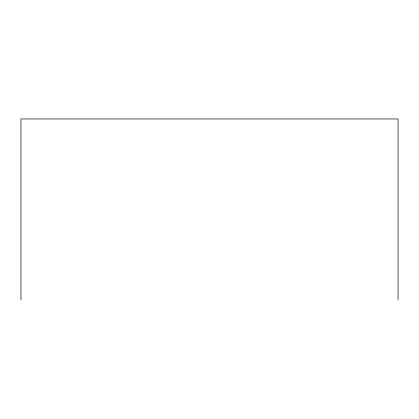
<?xml version="1.0" encoding="UTF-8"?>
<svg xmlns="http://www.w3.org/2000/svg" width="419" height="419" viewBox="0 0 419 419"><rect width="100%" height="100%" fill="white"/><g stroke="black" fill="none" stroke-linecap="round" stroke-linejoin="round"><path stroke-width="0.63" d="M398.05 300.03L398.05 118.97L20.95 118.97L20.95 300.03"/></g></svg>
